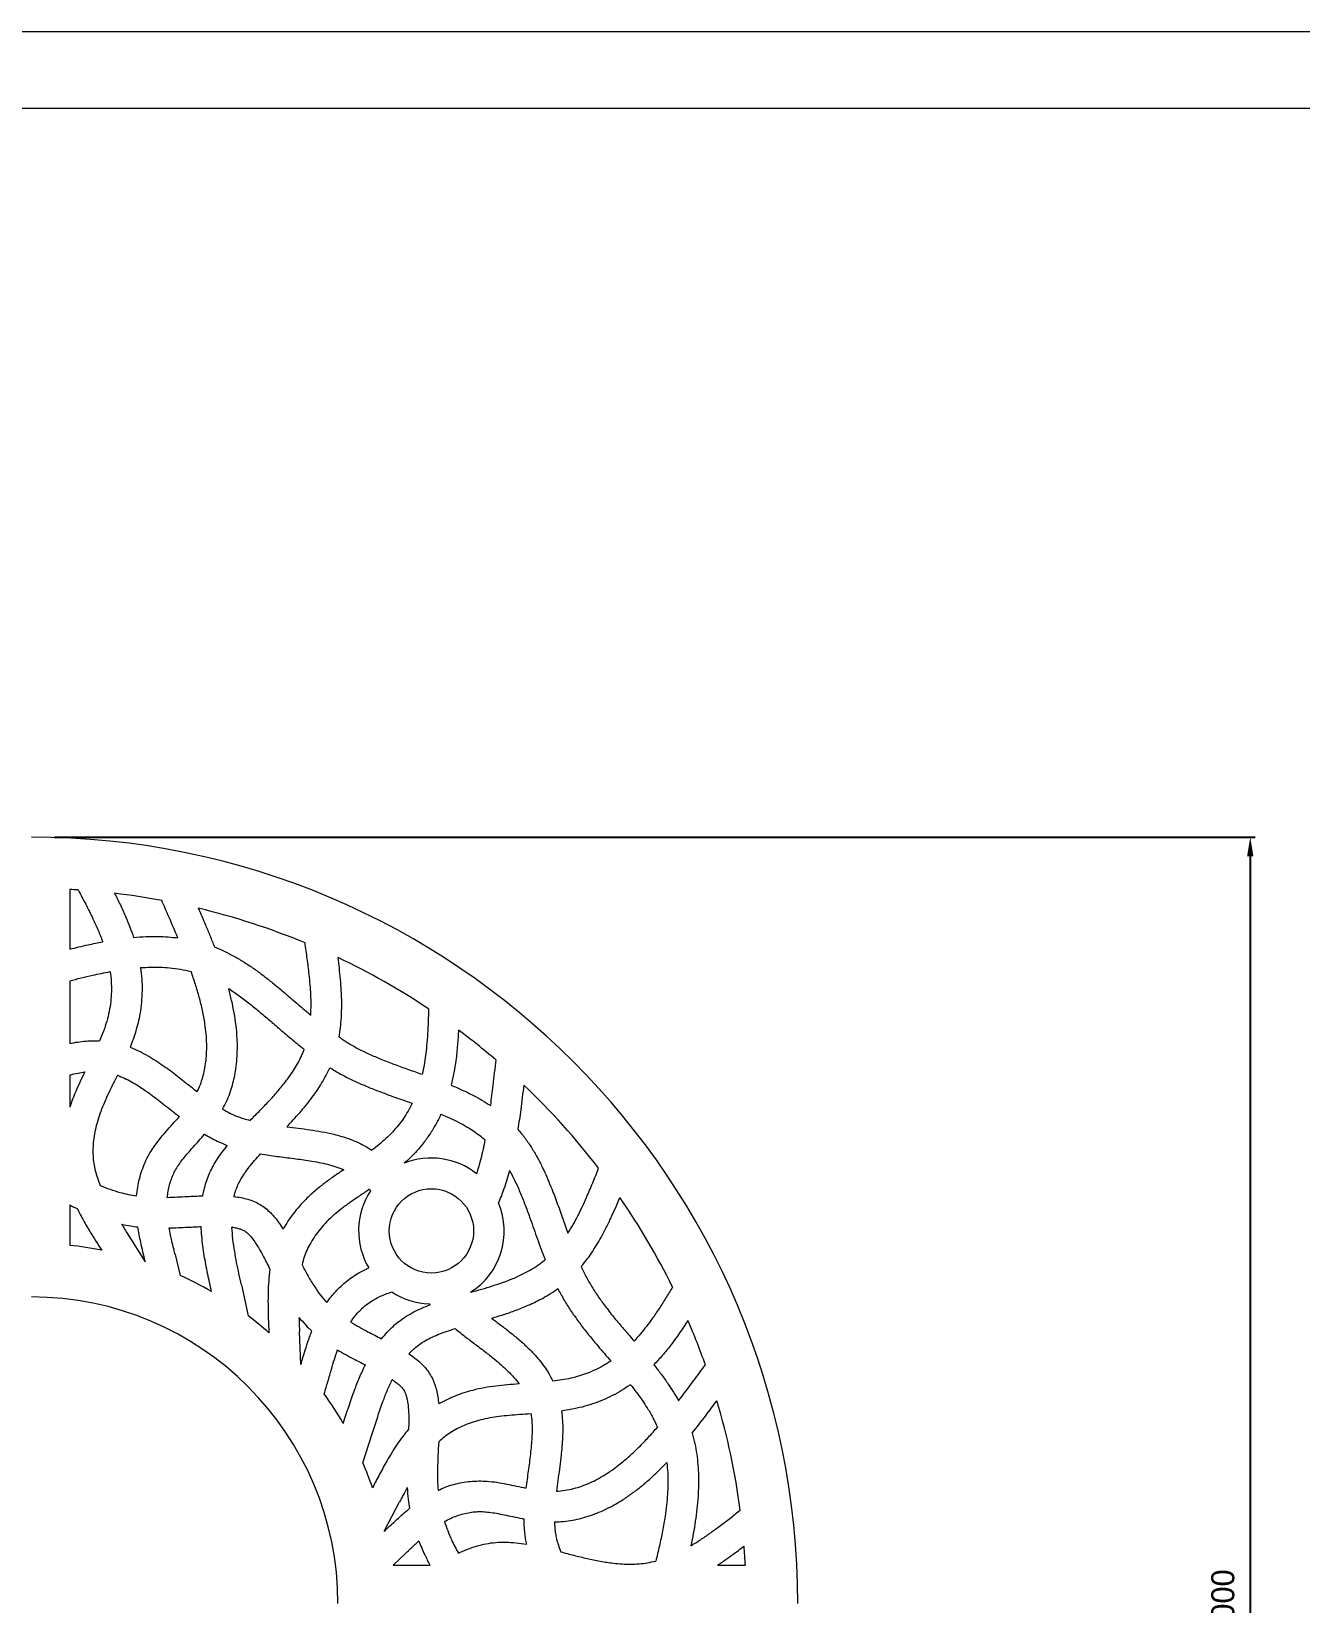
# Model space of a CAD drawing. Header units: millimetres. Extents: x -1806 to 4134, y -1942 to 2258.
# Drawn here: x 102 to 1759, y 207 to 2258 of the extents above; entities that cross this region are included whole.
import ezdxf

# ---------------------------------------------------------------- set-up
doc = ezdxf.new("R2010")
doc.units = ezdxf.units.MM
doc.header["$PDSIZE"] = -1
doc.layers.add('tabelka', color=155, linetype='Continuous')
doc.layers.add('WYMIAR', color=96, linetype='Continuous')
doc.dimstyles.new('1-1', dxfattribs={"dimtxt": 30, "dimasz": 25, "dimexe": 6.25, "dimexo": 30, "dimgap": 20.625, "dimtad": 1, "dimdec": 1, "dimtxsty": 'Standard', "dimcen": 0, "dimclrd": 2, "dimclre": 2, "dimclrt": 2, "dimadec": 0, "dimazin": 0, "dimtfac": 1, "dimtdec": 1, "dimtmove": 0, "dimatfit": 3, "dimfxl": 0, "dimarcsym": 0})

# ---------------------------------------------------------------- blocks, each defined once
blk = doc.blocks.new('*D4')
at = {"layer": 'Defpoints', "color": 0}
for p in [(102.4, 1206.7), (102.4, -793.3), (1693, -793.3)]:
    blk.add_point(p, dxfattribs=at)
at = {"layer": 'WYMIAR', "color": 2, "lineweight": -2}
for p, q in [((132.4, 1206.7), (1699.3, 1206.7)), ((1693, 1181.7), (1693, -768.3)), ((132.4, -793.3), (1699.3, -793.3))]:
    blk.add_line(p, q, dxfattribs=at)
at = {"layer": 'WYMIAR', "color": 2}
for points in [[(1688.9, 1181.7), (1697.2, 1181.7), (1693, 1206.7)], [(1688.9, -768.3), (1697.2, -768.3), (1693, -793.3)]]:
    blk.add_solid(points, dxfattribs=at)
at = {"layer": 'WYMIAR', "color": 2, "insert": (1657.4, 206.7), "char_height": 30, "attachment_point": 5, "rotation": 90}
blk.add_mtext('2000', dxfattribs=at)

msp = doc.modelspace()

# ---------------------------------------------------------------- linework, layer by layer
at = {"color": 7, "linetype": 'Continuous', "lineweight": 15}
for p, q in [((152.44, 1138.37), (152.44, 1060.49)), ((152.44, 1019.17), (152.44, 937.48)), ((152.44, 896.4), (152.44, 854.34)), ((152.48, 726.79), (152.44, 674.04)), ((227.88, 689.16), (251.06, 652.59)), ((289.92, 662.06), (296.54, 634.76)), ((376.5, 622.35), (385.38, 582)), ((454.09, 518.55), (452.3, 561.8)), ((535.12, 390.25), (547.61, 429.63)), ((562.9, 300.95), (582.97, 339.3)), ((574.46, 256.71), (590.53, 272.02)), ((574.46, 256.71), (622.54, 256.71)), ((997.78, 256.71), (1034.1, 256.71))]:
    msp.add_line(p, q, dxfattribs=at)
msp.add_circle((624.42, 692.92), 55, dxfattribs=at)
for centre, radius, start, end in [((102.44, 206.71), 1000, 0, 90), ((102.44, 206.71), 933, 86.25, 86.92801), ((102.44, 206.71), 933, 79.50033, 83.32279), ((102.44, 206.71), 933, 67.5, 76.48097), ((102.44, 206.71), 933, 56.25, 64.60729), ((102.44, 206.71), 933, 49.50033, 53.32279), ((102.44, 206.71), 933, 37.5, 46.48097), ((624.42, 692.92), 95, 51.65462, 111.85176), ((624.42, 692.92), 95, 146.58936, 210.59152), ((624.42, 692.92), 95, 302.51798, 22.59221), ((102.44, 206.71), 933, 26.25, 34.60729), ((102.44, 206.71), 470, 78.75, 83.8933), ((102.44, 206.71), 470, 60, 65.60816), ((102.44, 206.71), 400, 0, 90), ((624.42, 692.92), 95, 236.92037, 268.34748), ((102.44, 206.71), 470, 48.75, 52.98683), ((102.44, 206.71), 933, 19.50033, 23.32279), ((102.44, 206.71), 470, 30, 35.60816), ((102.44, 206.71), 933, 7.5, 16.48097), ((102.44, 206.71), 470, 18.75, 22.98683), ((102.44, 206.71), 933, 3.07199, 4.60729)]:
    msp.add_arc(centre, radius, start, end, dxfattribs=at)
for points, knots in [([(163.46, 1137.71), (166.78, 1131.49), (173.38, 1119.09), (182.16, 1101.65), (189.63, 1085.37), (193.5, 1075.18), (195.43, 1070.1)], [0, 0, 0, 0, 0.2823253, 0.5632713, 0.7824108, 1, 1, 1, 1]), ([(210.93, 1133.38), (213.48, 1128.32), (218.66, 1118.06), (225.35, 1103.35), (231.15, 1089.24), (234.21, 1080.3), (235.75, 1075.79)], [0, 0, 0, 0, 0.2709464, 0.5488404, 0.7721412, 1, 1, 1, 1]), ([(293.53, 1075.26), (289.64, 1084.4), (282.7, 1100.71), (275.59, 1116.94), (272.46, 1124.08)], [0, 0, 0, 0, 0.5602135, 1, 1, 1, 1]), ([(341.57, 1063.3), (339.66, 1068.13), (335.86, 1077.71), (328.84, 1094.56), (323.68, 1106.56), (320.55, 1113.86)], [0, 0, 0, 0, 0.2846053, 0.5649504, 1, 1, 1, 1]), ([(152.44, 1060.49), (160.43, 1062.47), (174.68, 1066.01), (189.09, 1068.85), (195.43, 1070.1)], [0, 0, 0, 0, 0.5601778, 1, 1, 1, 1]), ([(235.75, 1075.79), (241.12, 1076.2), (251.87, 1077.02), (266.91, 1077.15), (280.81, 1076.62), (289.28, 1075.71), (293.53, 1075.26)], [0, 0, 0, 0, 0.27914737, 0.55862016, 0.7788584, 1, 1, 1, 1]), ([(467.02, 974.31), (467.19, 978.74), (467.54, 987.6), (467.16, 1000.89), (466.29, 1014.14), (464.74, 1029.87), (462.44, 1048.05), (460.47, 1061.81), (459.49, 1068.69)], [0, 0, 0, 0, 0.1402842, 0.2803042, 0.4202861, 0.5602827, 0.7801742, 1, 1, 1, 1]), ([(341.57, 1063.3), (346.31, 1061.32), (355.69, 1057.39), (369.07, 1050.28), (381.82, 1042.56), (393.99, 1034.31), (405.68, 1025.67), (419.08, 1015.1), (434.05, 1002.58), (450.58, 988.27), (461.58, 978.93), (467.02, 974.31)], [0, 0, 0, 0, 0.0995724, 0.197367, 0.2936739, 0.3887288, 0.4827107, 0.5757169, 0.7199321, 0.8615397, 1, 1, 1, 1]), ([(503.96, 945.77), (504.62, 949.98), (505.93, 958.28), (506.96, 970.7), (507.43, 982.83), (507.38, 994.7), (506.87, 1007.47), (505.84, 1021.07), (504.33, 1035.47), (503.13, 1044.91), (502.53, 1049.57)], [0, 0, 0, 0, 0.12268552, 0.24199904, 0.35825407, 0.47207164, 0.58354457, 0.72606382, 0.86468131, 1, 1, 1, 1]), ([(152.44, 1019.17), (157.42, 1020.46), (167.31, 1023.03), (184.88, 1027.24), (197.57, 1029.73), (205.27, 1031.24)], [0, 0, 0, 0, 0.284494, 0.5658072, 1, 1, 1, 1]), ([(205.27, 1031.24), (205.76, 1026.91), (206.76, 1018.25), (206.92, 1005.16), (206.08, 992.15), (204.05, 979.14), (200.81, 966.26), (196.58, 953.46), (193.16, 945.15), (191.45, 940.99)], [0, 0, 0, 0, 0.1411528, 0.282698, 0.4237229, 0.5634676, 0.7087501, 0.8540262, 1, 1, 1, 1]), ([(244.93, 1036.4), (245.51, 1031.42), (246.65, 1021.44), (246.96, 1006.3), (246.19, 991.1), (244.32, 977.1), (241.67, 964.49), (238.64, 953.37), (235.15, 942.71), (232.5, 935.83), (231.19, 932.44)], [0, 0, 0, 0, 0.1416049, 0.2840556, 0.4273614, 0.5715378, 0.6830474, 0.7915293, 0.8971368, 1, 1, 1, 1]), ([(244.93, 1036.4), (249.2, 1036.64), (257.65, 1037.13), (270.26, 1037.07), (283.36, 1036.28), (296.94, 1034.6), (306.22, 1032.41), (310.83, 1031.32)], [0, 0, 0, 0, 0.1930305, 0.3827105, 0.5693191, 0.7859242, 1, 1, 1, 1]), ([(318.78, 874.61), (320.2, 877.65), (323.06, 883.74), (326.19, 893.37), (328.55, 903.25), (330.14, 913.3), (331.12, 924.46), (331.32, 936.68), (330.58, 949.91), (328.81, 964.53), (325.84, 980.48), (321.62, 997.66), (316.62, 1014.62), (312.76, 1025.75), (310.83, 1031.32)], [0, 0, 0, 0, 0.062477, 0.1252056, 0.1882181, 0.2513938, 0.3144881, 0.3967422, 0.4788234, 0.5609039, 0.6708526, 0.7806378, 0.890303, 1, 1, 1, 1]), ([(351.84, 851.62), (353.63, 855.01), (357.19, 861.75), (361.39, 872.28), (364.78, 882.86), (367.35, 893.44), (369.41, 905), (370.77, 917.48), (371.33, 930.83), (371.03, 945.34), (369.69, 960.93), (367.18, 977.45), (363.91, 993.44), (361.2, 1003.83), (359.85, 1008.98)], [0, 0, 0, 0, 0.0711881, 0.1413968, 0.2100911, 0.2773881, 0.3433657, 0.4278405, 0.5103647, 0.5912674, 0.6972183, 0.8005519, 0.9012909, 1, 1, 1, 1]), ([(359.85, 1008.98), (364.52, 1005.86), (373.96, 999.57), (387.59, 989.08), (401.16, 977.99), (414.93, 966.25), (429.02, 954.09), (443.51, 941.7), (453.45, 933.71), (458.43, 929.7)], [0, 0, 0, 0, 0.1329594, 0.2688159, 0.4073711, 0.5482242, 0.6976888, 0.848477, 1, 1, 1, 1]), ([(620.79, 982.47), (620.6, 977.08), (620.24, 966.31), (619.47, 950.21), (618.38, 935.34), (616.88, 921.74), (615.07, 909.4), (613.33, 901.29), (612.47, 897.24)], [0, 0, 0, 0, 0.1886606, 0.3767667, 0.5638602, 0.7099772, 0.8553071, 1, 1, 1, 1]), ([(503.96, 945.77), (508.33, 942.86), (517, 937.1), (530.8, 929.48), (545.29, 922.56), (560.85, 916.01), (577.39, 909.7), (594.77, 903.48), (606.53, 899.34), (612.47, 897.24)], [0, 0, 0, 0, 0.1320225, 0.2618229, 0.3961934, 0.5355782, 0.686437, 0.8415025, 1, 1, 1, 1]), ([(659.73, 954.99), (659.36, 948.46), (658.6, 935.23), (656.62, 916.64), (653.93, 899.13), (651.44, 888.44), (650.18, 883.03)], [0, 0, 0, 0, 0.2695629, 0.5470611, 0.7708318, 1, 1, 1, 1]), ([(152.44, 937.48), (155.93, 938.16), (162.98, 939.53), (173.03, 940.68), (182.56, 941.23), (188.46, 941.07), (191.45, 940.99)], [0, 0, 0, 0, 0.271376, 0.5489281, 0.7719547, 1, 1, 1, 1]), ([(231.19, 932.44), (235.18, 930.79), (243.05, 927.55), (254.19, 921.62), (264.71, 915.26), (274.67, 908.54), (287.12, 899.5), (301.7, 888.06), (313.17, 879.02), (318.78, 874.61)], [0, 0, 0, 0, 0.1228915, 0.2422974, 0.3587432, 0.4726151, 0.5841805, 0.7968539, 1, 1, 1, 1]), ([(387.93, 837.07), (391.81, 841), (399.52, 848.83), (410.95, 860.63), (422, 872.7), (431.19, 883.69), (438.61, 893.55), (444.45, 902.09), (449.8, 910.95), (454.6, 920.12), (457.15, 926.51), (458.43, 929.7)], [0, 0, 0, 0, 0.141195, 0.2811006, 0.4202709, 0.5594611, 0.6474189, 0.7357223, 0.8240276, 0.9121271, 1, 1, 1, 1]), ([(435.83, 828.85), (438.64, 831.81), (444.32, 837.8), (452.71, 847.14), (461.02, 856.99), (468.55, 866.71), (475.3, 876.23), (481.26, 885.54), (486.92, 895.39), (490.2, 902.34), (491.87, 905.86)], [0, 0, 0, 0, 0.1277976, 0.258843, 0.3934054, 0.531778, 0.6439435, 0.7593747, 0.8780354, 1, 1, 1, 1]), ([(491.87, 905.86), (496.54, 903.03), (505.89, 897.36), (520.56, 889.95), (535.57, 883.18), (553.75, 875.8), (575.06, 868), (591.27, 862.3), (599.34, 859.46)], [0, 0, 0, 0, 0.1395705, 0.2795085, 0.419886, 0.5605403, 0.7812745, 1, 1, 1, 1]), ([(708.37, 916.17), (707.13, 905.06), (704.9, 885.21), (702.43, 865.39), (701.34, 856.67)], [0, 0, 0, 0, 0.5599969, 1, 1, 1, 1]), ([(172.1, 900.27), (170.06, 896.08), (165.98, 887.7), (160.64, 875.85), (156.06, 864.74), (153.65, 857.81), (152.44, 854.34)], [0, 0, 0, 0, 0.27957995, 0.55947815, 0.7795665, 1, 1, 1, 1]), ([(152.44, 896.4), (156.12, 897.3), (162.62, 898.9), (169.24, 899.85), (172.1, 900.27)], [0, 0, 0, 0, 0.5667802, 1, 1, 1, 1]), ([(214.57, 895.94), (212.37, 891.5), (208.08, 882.82), (201.9, 870.07), (196.38, 857.79), (191.68, 845.86), (187.93, 834.11), (185.14, 822.44), (183.35, 811.2), (182.55, 800.55), (182.64, 790.62), (183.63, 781), (185.6, 771.49), (188.47, 761.79), (191.01, 755.38), (192.32, 752.08)], [0, 0, 0, 0, 0.0982767, 0.1920092, 0.2810376, 0.365361, 0.4460914, 0.5255753, 0.603058, 0.6716015, 0.7372387, 0.7998326, 0.863142, 0.9296277, 1, 1, 1, 1]), ([(214.57, 895.94), (217.69, 894.73), (224.02, 892.27), (233.16, 887.53), (242.21, 882.15), (251.17, 876.16), (263.07, 867.55), (277.74, 856), (289.53, 846.73), (295.49, 842.05)], [0, 0, 0, 0, 0.1030036, 0.2082174, 0.3159937, 0.4264005, 0.539293, 0.7670377, 1, 1, 1, 1]), ([(650.18, 883.03), (655.06, 880.97), (664.86, 876.82), (678.25, 870.27), (690.49, 863.61), (697.71, 858.99), (701.34, 856.67)], [0, 0, 0, 0, 0.2754296, 0.5540295, 0.7756032, 1, 1, 1, 1]), ([(744.9, 883.27), (743.65, 872.46), (741.42, 853.17), (738.55, 833.96), (737.29, 825.5)], [0, 0, 0, 0, 0.56001766, 1, 1, 1, 1]), ([(239.75, 738.62), (240.16, 742.36), (240.98, 749.86), (243.33, 760.93), (246.51, 771.78), (250.6, 782.26), (255.59, 792.28), (261.87, 802.28), (269.35, 812.25), (277.86, 822.3), (286.71, 832.12), (292.56, 838.74), (295.49, 842.05)], [0, 0, 0, 0, 0.09394818, 0.18813064, 0.28216758, 0.37575319, 0.4686837, 0.56105715, 0.67002954, 0.77959947, 0.88970574, 1, 1, 1, 1]), ([(351.84, 851.62), (355.05, 849.83), (361.32, 846.35), (370.54, 842.42), (379.38, 839.37), (385.04, 837.85), (387.93, 837.07)], [0, 0, 0, 0, 0.28205429, 0.55045868, 0.76963005, 1, 1, 1, 1]), ([(599.34, 859.46), (597.59, 856.03), (594.08, 849.17), (587.91, 839.43), (581.11, 830.2), (573.5, 821.48), (565.16, 813.26), (556.2, 805.45), (549.92, 800.61), (546.77, 798.19)], [0, 0, 0, 0, 0.1416933, 0.2831477, 0.4237113, 0.5630241, 0.7083429, 0.8538397, 1, 1, 1, 1]), ([(636.87, 845.24), (634.65, 840.72), (630.21, 831.66), (622.23, 818.7), (613.95, 807.21), (605.56, 797.3), (597.51, 788.84), (591.85, 783.65), (589.06, 781.1)], [0, 0, 0, 0, 0.1873864, 0.3758908, 0.5655792, 0.7142661, 0.8590779, 1, 1, 1, 1]), ([(636.87, 845.24), (640.84, 843.54), (648.71, 840.18), (660.14, 834.6), (670.31, 829.02), (679.25, 823.42), (687.06, 817.96), (691.92, 813.94), (694.34, 811.94)], [0, 0, 0, 0, 0.1942913, 0.3848757, 0.5717606, 0.716188, 0.8587881, 1, 1, 1, 1]), ([(435.83, 828.85), (440.78, 828.23), (450.82, 826.96), (466.04, 824.92), (481.56, 822.39), (495.3, 819.5), (507.19, 816.3), (517.21, 813.02), (527.23, 809.01), (537.22, 804.19), (543.55, 800.21), (546.77, 798.19)], [0, 0, 0, 0, 0.1289634, 0.2612159, 0.3964365, 0.5347379, 0.6235865, 0.7141846, 0.8068966, 0.902077, 1, 1, 1, 1]), ([(737.29, 825.5), (740.5, 821.64), (746.86, 813.98), (755.13, 801.69), (762.53, 789.14), (769.11, 776.36), (775.05, 763.44), (781.49, 748.03), (788.26, 730.15), (795.41, 709.93), (800.15, 696.58), (802.49, 689.98)], [0, 0, 0, 0, 0.099522, 0.1971959, 0.2933267, 0.3882067, 0.4820403, 0.5749694, 0.7192283, 0.8611051, 1, 1, 1, 1]), ([(279.75, 736.71), (280.09, 739.45), (280.77, 744.89), (282.6, 752.86), (284.99, 760.49), (287.95, 767.66), (291.57, 774.49), (295.96, 781.09), (301.13, 787.84), (307.06, 794.87), (313.71, 802.37), (320.98, 810.41), (325.89, 816.07), (328.43, 819)], [0, 0, 0, 0, 0.0845748, 0.1684737, 0.2505967, 0.3299608, 0.4062112, 0.4876237, 0.5730603, 0.6672403, 0.7699987, 0.8810118, 1, 1, 1, 1]), ([(326.18, 738.76), (326.84, 742.16), (328.16, 748.94), (331.11, 758.84), (334.9, 768.41), (339.58, 777.76), (345.06, 786.91), (351.25, 795.9), (355.78, 801.62), (358.06, 804.49)], [0, 0, 0, 0, 0.1405232, 0.2799899, 0.418743, 0.5575772, 0.7038245, 0.8512776, 1, 1, 1, 1]), ([(328.43, 819), (331.09, 817.43), (336.42, 814.31), (346.21, 809.26), (353.56, 806.3), (358.06, 804.49)], [0, 0, 0, 0, 0.280568, 0.5604804, 1, 1, 1, 1]), ([(694.34, 811.94), (693.5, 807.74), (691.84, 799.34), (688.32, 784.46), (685.24, 773.89), (683.36, 767.43)], [0, 0, 0, 0, 0.28002276, 0.55988824, 1, 1, 1, 1]), ([(366.79, 737.81), (367.48, 740.44), (368.83, 745.6), (371.92, 753.14), (375.84, 760.63), (380.81, 768.43), (386.82, 776.56), (393.79, 784.99), (398.85, 790.55), (401.46, 793.41)], [0, 0, 0, 0, 0.1227669, 0.2411782, 0.3679352, 0.5048599, 0.6594724, 0.8248986, 1, 1, 1, 1]), ([(401.46, 793.41), (408.69, 792.29), (423.06, 790.05), (444.49, 787.49), (462.6, 785.02), (477.32, 782.44), (488.72, 779.91), (499.64, 776.86), (506.54, 774.12), (509.93, 772.78)], [0, 0, 0, 0, 0.1982146, 0.3940841, 0.58466, 0.6933811, 0.7989246, 0.9010966, 1, 1, 1, 1]), ([(509.93, 772.78), (505.61, 769.85), (496.95, 764), (484.25, 754.8), (471.99, 744.95), (461.27, 735), (452.03, 725.15), (444.2, 715.63), (437.03, 705.68), (432.92, 698.65), (430.87, 695.15)], [0, 0, 0, 0, 0.1399453, 0.2800599, 0.4203457, 0.5610805, 0.6717052, 0.7819283, 0.891432, 1, 1, 1, 1]), ([(726.24, 771.8), (725.14, 767.77), (722.95, 759.72), (718.4, 745.52), (714.51, 735.53), (712.13, 729.42)], [0, 0, 0, 0, 0.2802103, 0.5600577, 1, 1, 1, 1]), ([(726.24, 771.8), (728.85, 766.94), (734.12, 757.09), (740.94, 741.55), (747.33, 725.42), (754.59, 705.56), (762.72, 682.02), (769.4, 664.22), (772.75, 655.28)], [0, 0, 0, 0, 0.1316769, 0.2667686, 0.4050703, 0.5461153, 0.771779, 1, 1, 1, 1]), ([(802.49, 689.98), (804.82, 693.7), (809.47, 701.14), (815.7, 712.73), (821.49, 724.54), (827.93, 738.8), (834.96, 755.52), (840.08, 768.3), (842.64, 774.68)], [0, 0, 0, 0, 0.1402605, 0.28028, 0.4202677, 0.5602693, 0.7801671, 1, 1, 1, 1]), ([(192.32, 752.08), (196.57, 750.38), (205.07, 746.97), (217.32, 743.22), (228.89, 740.39), (236.12, 739.21), (239.75, 738.62)], [0, 0, 0, 0, 0.2773577, 0.5559041, 0.7766277, 1, 1, 1, 1]), ([(279.75, 736.71), (284.11, 736.84), (292.82, 737.1), (308.3, 737.93), (319.42, 738.45), (326.18, 738.76)], [0, 0, 0, 0, 0.2813589, 0.5628485, 1, 1, 1, 1]), ([(543.6, 747.16), (539.32, 744.31), (530.96, 738.75), (518.83, 730.48), (507.59, 722.28), (497.31, 713.92), (488.01, 705.17), (479.82, 696.16), (472.72, 686.96), (466.8, 677.77), (461.97, 668.43), (458.17, 658.78), (456.45, 652.12), (455.57, 648.73)], [0, 0, 0, 0, 0.1137518, 0.2219899, 0.3245266, 0.4214125, 0.5147314, 0.6064725, 0.6904839, 0.7712168, 0.8480554, 0.9224577, 1, 1, 1, 1]), ([(543.6, 747.16), (543.89, 746.81), (544.4, 746.17), (544.9, 745.52), (545.12, 745.23)], [0, 0, 0, 0, 0.5592111, 1, 1, 1, 1]), ([(152.48, 726.79), (154.28, 725.84), (157.51, 724.15), (160.77, 722.55), (162.21, 721.84)], [0, 0, 0, 0, 0.5584797, 1, 1, 1, 1]), ([(162.21, 721.84), (164.89, 716.7), (170.26, 706.35), (181.01, 688.34), (189.14, 675.53), (194.13, 667.68)], [0, 0, 0, 0, 0.2763142, 0.5561046, 1, 1, 1, 1]), ([(366.79, 737.81), (369.88, 737.38), (375.97, 736.52), (384.79, 734.34), (393.12, 731.39), (400.9, 727.5), (407.99, 722.6), (414.43, 716.8), (420.33, 710.23), (425.85, 702.98), (429.18, 697.79), (430.87, 695.15)], [0, 0, 0, 0, 0.1166691, 0.2294396, 0.33892998, 0.44630124, 0.55333187, 0.6600431, 0.76965775, 0.88289624, 1, 1, 1, 1]), ([(819.94, 646.29), (822.6, 649.59), (827.86, 656.11), (834.92, 666.32), (841.36, 676.56), (847.22, 686.83), (853.13, 698.11), (859.02, 710.36), (864.89, 723.53), (868.55, 732.28), (870.36, 736.6)], [0, 0, 0, 0, 0.1226362, 0.2419102, 0.3581523, 0.4719684, 0.5834481, 0.7259878, 0.8646369, 1, 1, 1, 1]), ([(220.04, 701.52), (223.98, 700.74), (231.07, 699.34), (238.24, 698.48), (241.43, 698.09)], [0, 0, 0, 0, 0.5561008, 1, 1, 1, 1]), ([(220.04, 701.52), (221.49, 699.23), (224.09, 695.1), (226.71, 690.98), (227.88, 689.16)], [0, 0, 0, 0, 0.556007, 1, 1, 1, 1]), ([(251.06, 652.59), (250.02, 656.83), (247.96, 665.29), (245.27, 677.1), (243.04, 688.03), (241.96, 694.74), (241.43, 698.09)], [0, 0, 0, 0, 0.2811028, 0.5615656, 0.7811685, 1, 1, 1, 1]), ([(282.18, 696.76), (286.27, 696.89), (294.32, 697.14), (305.35, 697.7), (315.18, 698.22), (321.06, 698.5), (323.94, 698.63)], [0, 0, 0, 0, 0.2937803, 0.5777171, 0.7928947, 1, 1, 1, 1]), ([(337.44, 613.74), (335.72, 621.57), (332.26, 637.23), (328.45, 657.11), (326.06, 673.38), (324.64, 685.96), (324.17, 694.4), (323.94, 698.63)], [0, 0, 0, 0, 0.2794293, 0.5588545, 0.7054082, 0.8523431, 1, 1, 1, 1]), ([(364.02, 697.83), (365.99, 697.51), (369.61, 696.92), (374.43, 695.6), (378.21, 694.14), (381.3, 692.46), (384.17, 690.26), (387.3, 687.22), (390.65, 683.22), (394.19, 678.33), (397.82, 672.63), (401.61, 666.11), (405.53, 658.85), (409.6, 650.95), (412.35, 645.48), (413.77, 642.67)], [0, 0, 0, 0, 0.0768262, 0.1405317, 0.1916094, 0.2322617, 0.2750556, 0.3302525, 0.3994566, 0.4751637, 0.5619475, 0.6588478, 0.7648308, 0.8788473, 1, 1, 1, 1]), ([(376.5, 622.35), (375.41, 627.32), (373.25, 637.11), (370.22, 651.61), (367.49, 666.53), (365.18, 681.87), (364.4, 692.57), (364.02, 697.83)], [0, 0, 0, 0, 0.1994037, 0.3927324, 0.5800415, 0.7934678, 1, 1, 1, 1]), ([(289.92, 662.06), (289.1, 665.45), (287.48, 672.11), (284.75, 683.65), (283.14, 691.85), (282.18, 696.76)], [0, 0, 0, 0, 0.2946818, 0.5782061, 1, 1, 1, 1]), ([(413.77, 642.67), (413.15, 637.68), (411.9, 627.63), (411.2, 612.37), (411.08, 595.99), (411.54, 578.53), (412.07, 566.24), (412.33, 560.07)], [0, 0, 0, 0, 0.1822667, 0.366892, 0.553751, 0.7762084, 1, 1, 1, 1]), ([(455.57, 648.73), (458.15, 643.81), (463.31, 633.98), (471.27, 620.77), (479.32, 609.11), (484.96, 602.6), (487.77, 599.35)], [0, 0, 0, 0, 0.2818433, 0.5630505, 0.7823289, 1, 1, 1, 1]), ([(523.4, 634.25), (526.12, 635.95), (530.96, 638.99), (536.09, 641.5), (538.34, 642.61)], [0, 0, 0, 0, 0.5607853, 1, 1, 1, 1]), ([(538.34, 642.61), (539.14, 642.99), (540.57, 643.66), (542.01, 644.29), (542.64, 644.57)], [0, 0, 0, 0, 0.5598738, 1, 1, 1, 1]), ([(675.49, 612.82), (680.31, 614.16), (689.93, 616.84), (704.25, 621.13), (718.39, 625.88), (731.32, 630.92), (743.03, 636.23), (753.46, 641.77), (763.51, 647.98), (769.67, 652.85), (772.75, 655.28)], [0, 0, 0, 0, 0.14048665, 0.28006989, 0.41928666, 0.5588729, 0.66923359, 0.7797626, 0.89004466, 1, 1, 1, 1]), ([(819.94, 646.29), (822.26, 641.44), (826.83, 631.87), (834.86, 618.05), (843.8, 604.63), (853.85, 591.08), (864.87, 577.32), (876.71, 563.29), (884.79, 553.9), (888.88, 549.15)], [0, 0, 0, 0, 0.1348173, 0.2659747, 0.4005293, 0.5393347, 0.689106, 0.842844, 1, 1, 1, 1]), ([(487.77, 599.35), (489.62, 601.87), (493.33, 606.91), (499.51, 613.99), (506.5, 621.05), (514.39, 627.96), (520.4, 632.16), (523.4, 634.25)], [0, 0, 0, 0, 0.1868758, 0.3742034, 0.5614489, 0.7813854, 1, 1, 1, 1]), ([(703, 579.03), (708.2, 580.58), (718.77, 583.75), (734.72, 589.24), (748.64, 594.82), (760.48, 600.28), (770.22, 605.34), (779.98, 611.03), (786.24, 615.38), (789.41, 617.58)], [0, 0, 0, 0, 0.17117301, 0.34825013, 0.53189287, 0.64407292, 0.75948741, 0.87810526, 1, 1, 1, 1]), ([(789.41, 617.58), (791.99, 612.72), (797.16, 603.01), (806, 589.07), (815.45, 575.58), (827.34, 560.02), (841.75, 542.57), (852.94, 529.59), (858.51, 523.13)], [0, 0, 0, 0, 0.1407063, 0.2811505, 0.4215418, 0.561882, 0.7818509, 1, 1, 1, 1]), ([(939.22, 619.36), (936.34, 614.74), (930.59, 605.52), (921.8, 591.84), (913.33, 579.4), (905.14, 568.29), (897.31, 558.44), (891.69, 552.24), (888.88, 549.15)], [0, 0, 0, 0, 0.1886848, 0.376805, 0.5638967, 0.7100022, 0.8553161, 1, 1, 1, 1]), ([(518.98, 574.15), (520.81, 576.73), (524.47, 581.89), (530.78, 588.88), (537.52, 595.15), (544.14, 600.15), (550.65, 604.12), (557.21, 607.36), (564.57, 610.45), (569.82, 612.33), (572.57, 613.32)], [0, 0, 0, 0, 0.140218, 0.2797744, 0.4162006, 0.5473311, 0.6465836, 0.7530704, 0.870738, 1, 1, 1, 1]), ([(559.48, 552.2), (561.82, 555.05), (566.47, 560.73), (574.23, 568.49), (582.61, 575.48), (591.76, 581.74), (601.58, 587.33), (611.99, 592.34), (619.18, 595.2), (622.79, 596.63)], [0, 0, 0, 0, 0.14087349, 0.280596, 0.41940412, 0.55808385, 0.70410924, 0.85138079, 1, 1, 1, 1]), ([(621.68, 597.96), (621.89, 597.71), (622.26, 597.27), (622.63, 596.83), (622.79, 596.63)], [0, 0, 0, 0, 0.5599728, 1, 1, 1, 1]), ([(451.56, 580.11), (454.48, 576.65), (459.75, 570.41), (465.68, 564.8), (468.32, 562.31)], [0, 0, 0, 0, 0.5552577, 1, 1, 1, 1]), ([(451.56, 580.11), (451.68, 576.72), (451.91, 570.62), (452.18, 564.52), (452.3, 561.8)], [0, 0, 0, 0, 0.5548763, 1, 1, 1, 1]), ([(703, 579.03), (706.97, 576.04), (715.01, 569.98), (727.11, 560.65), (739.22, 550.72), (749.6, 541.32), (758.21, 532.55), (765.19, 524.64), (771.77, 516.08), (777.91, 506.83), (781.33, 500.17), (783.07, 496.79)], [0, 0, 0, 0, 0.128564, 0.2604351, 0.395383, 0.5336489, 0.6225562, 0.7133418, 0.80633, 0.901794, 1, 1, 1, 1]), ([(959.21, 576.09), (955.6, 570.6), (948.29, 559.46), (937.23, 544.29), (926.08, 530.41), (918.53, 522.36), (914.71, 518.29)], [0, 0, 0, 0, 0.26951248, 0.54699514, 0.77078335, 1, 1, 1, 1]), ([(464.39, 551.67), (465.09, 553.66), (466.35, 557.23), (467.72, 560.76), (468.32, 562.31)], [0, 0, 0, 0, 0.5604746, 1, 1, 1, 1]), ([(518.98, 574.15), (522.66, 571.91), (530.05, 567.44), (543.6, 560.21), (553.47, 555.23), (559.48, 552.2)], [0, 0, 0, 0, 0.2806418, 0.5617532, 1, 1, 1, 1]), ([(595.07, 532.45), (597.07, 534.59), (600.93, 538.73), (607.58, 544.18), (614.95, 549.01), (623.45, 553.56), (633.11, 557.82), (643.88, 561.85), (651.42, 564.24), (655.3, 565.47)], [0, 0, 0, 0, 0.1258552, 0.2441296, 0.3692933, 0.5050122, 0.658974, 0.8243869, 1, 1, 1, 1]), ([(655.3, 565.47), (659.6, 562.03), (668.16, 555.18), (681.21, 545.36), (694.05, 535.68), (705.57, 526.66), (715.62, 518.18), (724.17, 510.22), (732.03, 502.03), (736.55, 496.13), (738.79, 493.22)], [0, 0, 0, 0, 0.14900296, 0.29687927, 0.44245658, 0.58455654, 0.69310314, 0.79854423, 0.90077215, 1, 1, 1, 1]), ([(454.09, 518.55), (455.9, 524.78), (459.12, 535.88), (462.78, 546.85), (464.39, 551.67)], [0, 0, 0, 0, 0.5609751, 1, 1, 1, 1]), ([(484.56, 480.36), (486.16, 485.72), (489.35, 496.43), (493.65, 511.4), (497.76, 525.18), (500.51, 533.53), (501.88, 537.7)], [0, 0, 0, 0, 0.2799889, 0.5599938, 0.7799803, 1, 1, 1, 1]), ([(501.88, 537.7), (505.38, 535.64), (512.25, 531.61), (521.89, 526.46), (530.52, 522.01), (535.7, 519.4), (538.24, 518.12)], [0, 0, 0, 0, 0.2948745, 0.5786834, 0.7933525, 1, 1, 1, 1]), ([(509.47, 441.71), (511.77, 448.97), (516.37, 463.49), (523.3, 483.56), (530.46, 501.85), (535.64, 512.69), (538.24, 518.12)], [0, 0, 0, 0, 0.27956905, 0.55912134, 0.77907238, 1, 1, 1, 1]), ([(595.07, 532.45), (597.63, 530.7), (602.65, 527.25), (609.58, 521.49), (615.77, 515.3), (621.09, 508.54), (625.37, 501.19), (628.69, 493.32), (631.16, 485.01), (632.95, 476.25), (633.62, 470.24), (633.97, 467.18)], [0, 0, 0, 0, 0.11728523, 0.23068552, 0.34069824, 0.44838485, 0.55546207, 0.66192266, 0.77102606, 0.8835934, 1, 1, 1, 1]), ([(858.51, 523.13), (855.29, 521.07), (848.88, 516.96), (838.75, 511.7), (828.34, 507.19), (817.5, 503.51), (806.29, 500.61), (794.75, 498.35), (786.97, 497.31), (783.07, 496.79)], [0, 0, 0, 0, 0.1417148, 0.2831545, 0.423685, 0.5629806, 0.7083115, 0.8538265, 1, 1, 1, 1]), ([(914.71, 518.29), (917.94, 514.17), (924.45, 505.87), (933.02, 493.85), (940.6, 482.32), (944.83, 474.97), (946.95, 471.27)], [0, 0, 0, 0, 0.27550276, 0.55424139, 0.7758109, 1, 1, 1, 1]), ([(946.95, 471.27), (953.53, 479.98), (965.28, 495.54), (976.84, 511.25), (981.92, 518.15)], [0, 0, 0, 0, 0.56000117, 1, 1, 1, 1]), ([(547.61, 429.63), (549.81, 436.59), (554.12, 450.21), (560.48, 468.69), (566.75, 484.87), (571.17, 494.25), (573.34, 498.87)], [0, 0, 0, 0, 0.2962509, 0.5794168, 0.7931127, 1, 1, 1, 1]), ([(573.34, 498.87), (575.1, 497.65), (578.35, 495.41), (582.5, 491.96), (585.61, 488.86), (587.86, 486.05), (589.56, 483.13), (591.02, 479.63), (592.39, 474.97), (593.55, 469), (594.38, 461.71), (594.81, 453.35), (594.89, 444.04), (594.7, 437.54), (594.6, 434.15)], [0, 0, 0, 0, 0.08877267, 0.16328555, 0.22336089, 0.27028187, 0.31190186, 0.36309728, 0.42695993, 0.51278182, 0.61445128, 0.73065367, 0.85973276, 1, 1, 1, 1]), ([(738.79, 493.22), (733.71, 492.86), (723.57, 492.15), (708.38, 490.61), (693.24, 488.36), (679.34, 485.32), (666.71, 481.65), (655.41, 477.58), (644.42, 472.86), (637.44, 469.07), (633.97, 467.18)], [0, 0, 0, 0, 0.1398642, 0.2798996, 0.4200877, 0.5607004, 0.6713035, 0.7815848, 0.8912267, 1, 1, 1, 1]), ([(884.27, 492.29), (880.44, 489.72), (872.75, 484.56), (860.54, 477.83), (847.86, 471.9), (834.65, 466.94), (821.17, 463.02), (807.67, 460), (798.72, 458.61), (794.31, 457.93)], [0, 0, 0, 0, 0.1424074, 0.2855933, 0.4295917, 0.5737518, 0.7205307, 0.8625199, 1, 1, 1, 1]), ([(884.27, 492.29), (886.87, 488.96), (892.04, 482.35), (899.34, 472.22), (906.51, 461.37), (913.41, 449.71), (917.41, 441.18), (919.4, 436.94)], [0, 0, 0, 0, 0.1928739, 0.3828065, 0.5697608, 0.7864927, 1, 1, 1, 1]), ([(754.45, 454.16), (749.61, 453.85), (740.13, 453.24), (726.27, 452.22), (713.11, 450.87), (700.66, 449.01), (688.8, 446.44), (677.69, 443.17), (667.32, 439.26), (657.79, 434.8), (649.07, 429.75), (641.04, 424.12), (636.29, 419.8), (633.91, 417.63)], [0, 0, 0, 0, 0.1131356, 0.2211076, 0.3237402, 0.4210371, 0.5142256, 0.606009, 0.690527, 0.7722571, 0.8505597, 0.9251177, 1, 1, 1, 1]), ([(754.45, 454.16), (754.84, 450.87), (755.63, 444.19), (755.86, 433.95), (755.57, 423.44), (754.78, 412.68), (753.27, 398.09), (750.74, 379.67), (748.8, 364.9), (747.83, 357.46)], [0, 0, 0, 0, 0.1021865, 0.2073703, 0.3155836, 0.4266288, 0.540142, 0.7683883, 1, 1, 1, 1]), ([(794.31, 457.93), (794.77, 453.7), (795.67, 445.33), (795.87, 432.83), (795.48, 420.61), (794.59, 408.63), (793.23, 395.74), (791.47, 381.98), (789.44, 367.46), (788.21, 357.92), (787.61, 353.24)], [0, 0, 0, 0, 0.1214064, 0.2399051, 0.3559878, 0.4699988, 0.5820718, 0.7257526, 0.8653782, 1, 1, 1, 1]), ([(964.73, 429.03), (970.88, 436.85), (981.87, 450.83), (992.45, 465.11), (997.11, 471.4)], [0, 0, 0, 0, 0.5599695, 1, 1, 1, 1]), ([(594.6, 434.15), (592.01, 430.99), (586.81, 424.65), (579.69, 414.53), (572.93, 404.02), (565.25, 391.08), (556.8, 375.63), (550.61, 363.75), (547.5, 357.78)], [0, 0, 0, 0, 0.1361329, 0.2736236, 0.4125734, 0.5529052, 0.7756634, 1, 1, 1, 1]), ([(787.61, 353.24), (791.42, 353.58), (798.98, 354.25), (810.06, 356.64), (820.79, 359.92), (831.17, 364.09), (841.2, 369.03), (850.89, 374.65), (860.25, 380.87), (870.99, 388.87), (882.86, 398.86), (895.65, 410.99), (907.84, 423.69), (915.55, 432.52), (919.4, 436.94)], [0, 0, 0, 0, 0.0714711, 0.1418301, 0.2115998, 0.2811666, 0.3507863, 0.4205923, 0.4906101, 0.5607734, 0.6709437, 0.7806975, 0.8903087, 1, 1, 1, 1]), ([(633.91, 417.63), (633.59, 411.69), (632.96, 399.81), (632.35, 383.28), (632.28, 368.12), (632.88, 358.95), (633.17, 354.4)], [0, 0, 0, 0, 0.2819393, 0.564343, 0.7839955, 1, 1, 1, 1]), ([(964.73, 429.03), (965.94, 424.48), (968.34, 415.42), (970.73, 401.6), (972.3, 387.77), (973.05, 373.95), (973.07, 360.15), (972.42, 345.56), (971.04, 330.21), (968.91, 314.11), (966.22, 298.07), (964.04, 287.44), (962.94, 282.12)], [0, 0, 0, 0, 0.0951571, 0.1894566, 0.2831093, 0.3762984, 0.4692081, 0.5619797, 0.6712997, 0.7807136, 0.8902851, 1, 1, 1, 1]), ([(785.01, 313.17), (788.98, 313.3), (796.92, 313.57), (808.75, 315.31), (820.42, 317.91), (831.88, 321.4), (843.08, 325.65), (853.96, 330.62), (864.51, 336.23), (875.6, 342.94), (887.12, 350.86), (898.96, 360.05), (910.3, 369.84), (921.22, 380.09), (928.18, 387.24), (931.67, 390.82)], [0, 0, 0, 0, 0.06985838, 0.13982325, 0.20995561, 0.2802142, 0.3504722, 0.42059457, 0.49063342, 0.56064288, 0.64860869, 0.73647047, 0.82429431, 0.91214395, 1, 1, 1, 1]), ([(931.67, 390.82), (932.1, 386.31), (932.96, 377.23), (933.13, 363.41), (932.59, 349.35), (931.32, 335.07), (929.22, 319.05), (926.14, 301.29), (922.04, 281.8), (918.84, 268.79), (917.22, 262.23)], [0, 0, 0, 0, 0.1042525, 0.2103194, 0.3184065, 0.4286054, 0.5409108, 0.6910061, 0.8442038, 1, 1, 1, 1]), ([(592.82, 358.02), (590.99, 354.57), (587.68, 348.34), (584.42, 342.09), (582.97, 339.3)], [0, 0, 0, 0, 0.5539663, 1, 1, 1, 1]), ([(592.82, 358.02), (593.18, 352.92), (593.83, 343.8), (595.32, 334.79), (595.98, 330.83)], [0, 0, 0, 0, 0.5599599, 1, 1, 1, 1]), ([(633.17, 354.4), (636.53, 355.95), (643.22, 359.03), (653.74, 362.37), (664.45, 364.8), (675.31, 366.25), (686.23, 366.79), (697.81, 366.44), (709.95, 365.01), (722.62, 362.73), (735.22, 360.04), (743.63, 358.32), (747.83, 357.46)], [0, 0, 0, 0, 0.0944548, 0.1882433, 0.2816724, 0.3749278, 0.46809, 0.5611495, 0.6707085, 0.7804659, 0.8903566, 1, 1, 1, 1]), ([(588.37, 324.48), (589.78, 325.68), (592.29, 327.83), (594.85, 329.91), (595.98, 330.83)], [0, 0, 0, 0, 0.5604197, 1, 1, 1, 1]), ([(962.94, 282.12), (967.17, 284.7), (975.63, 289.84), (987.84, 298.29), (1000.53, 307.58), (1013.71, 317.69), (1022.88, 324.89), (1027.46, 328.49)], [0, 0, 0, 0, 0.1867319, 0.3734475, 0.5601565, 0.7800976, 1, 1, 1, 1]), ([(562.9, 300.95), (567.58, 305.44), (575.92, 313.44), (584.57, 321.11), (588.37, 324.48)], [0, 0, 0, 0, 0.5609753, 1, 1, 1, 1]), ([(641.42, 313.77), (644.07, 315.18), (649.36, 318), (657.69, 321.34), (666.18, 323.97), (674.67, 325.76), (683.04, 326.7), (691.4, 326.73), (700.1, 325.93), (709.5, 324.47), (719.81, 322.45), (731.03, 320.04), (738.84, 318.48), (742.9, 317.66)], [0, 0, 0, 0, 0.08590663, 0.17193933, 0.25722609, 0.34044325, 0.42043879, 0.49852191, 0.57988319, 0.67080463, 0.77136309, 0.88121925, 1, 1, 1, 1]), ([(641.42, 313.77), (642.8, 309.76), (645.54, 301.76), (650.2, 290.94), (654.88, 281.11), (658, 275.24), (659.57, 272.3)], [0, 0, 0, 0, 0.28001445, 0.559607, 0.77954245, 1, 1, 1, 1]), ([(742.9, 317.66), (743.28, 317.59), (743.97, 317.46), (744.65, 317.33), (744.95, 317.28)], [0, 0, 0, 0, 0.5586156, 1, 1, 1, 1]), ([(744.95, 317.28), (744.99, 314.12), (745.08, 307.84), (745.79, 299.16), (746.84, 291.27), (747.81, 286.54), (748.3, 284.17)], [0, 0, 0, 0, 0.2841511, 0.5648367, 0.7831726, 1, 1, 1, 1]), ([(785.01, 313.17), (785.12, 310.55), (785.33, 305.51), (786.24, 298.16), (787.76, 290.61), (790.02, 282.57), (792.12, 276.98), (793.2, 274.1)], [0, 0, 0, 0, 0.1956425, 0.3768884, 0.5534034, 0.770491, 1, 1, 1, 1]), ([(597.27, 278.44), (599.28, 280.35), (602.83, 283.7), (606.43, 286.99), (607.99, 288.42)], [0, 0, 0, 0, 0.5673208, 1, 1, 1, 1]), ([(607.99, 288.42), (609.21, 285.35), (611.65, 279.24), (616.43, 268.62), (620.23, 261.21), (622.54, 256.71)], [0, 0, 0, 0, 0.2841704, 0.5650128, 1, 1, 1, 1]), ([(590.53, 272.02), (591.79, 273.23), (594.04, 275.37), (596.29, 277.51), (597.27, 278.44)], [0, 0, 0, 0, 0.5640201, 1, 1, 1, 1]), ([(659.57, 272.3), (663.48, 274.12), (671.26, 277.73), (683.37, 281.93), (695.72, 284.98), (708.5, 286.62), (721.59, 286.93), (734.96, 286.12), (743.84, 284.82), (748.3, 284.17)], [0, 0, 0, 0, 0.1416636, 0.2821292, 0.4212862, 0.5596582, 0.705042, 0.8517402, 1, 1, 1, 1]), ([(793.2, 274.1), (798.94, 272.61), (810.35, 269.64), (827.48, 265.43), (844.69, 261.84), (859.94, 259.53), (873.17, 258.33), (884.29, 257.97), (895.4, 258.39), (906.44, 259.67), (913.63, 261.38), (917.22, 262.23)], [0, 0, 0, 0, 0.1410043, 0.2807347, 0.4198762, 0.5594062, 0.6476823, 0.7360418, 0.8242054, 0.9121202, 1, 1, 1, 1]), ([(997.78, 256.71), (1001.19, 258.99), (1007.92, 263.5), (1019.47, 271.82), (1027.55, 277.95), (1032.43, 281.65)], [0, 0, 0, 0, 0.2879638, 0.56941, 1, 1, 1, 1])]:
    msp.add_open_spline(points, degree=3, knots=knots, dxfattribs=at)
at = {"layer": 'tabelka', "lineweight": 5}
for points in [[(-1806.33, 2257.88), (4133.67, 2257.88), (4133.67, -1942.12), (-1806.33, -1942.12)], [(-1706.33, 2157.88), (4033.67, 2157.88), (4033.67, -1842.12), (-1706.33, -1842.12)]]:
    msp.add_lwpolyline(points, close=True, dxfattribs=at)

# ---------------------------------------------------------------- dimensions: what is measured, and where the dimension line sits
at = {"layer": 'WYMIAR'}
dim = msp.add_linear_dim(base=(1693.02, -793.29), p1=(102.44, 1206.71), p2=(102.44, -793.29), angle=90, dimstyle='1-1', dxfattribs=at)
dim.commit()
dim.dimension.update_dxf_attribs({"geometry": '*D4', "text_midpoint": (1657.4, 206.71)})

doc.saveas('drawing.dxf')
